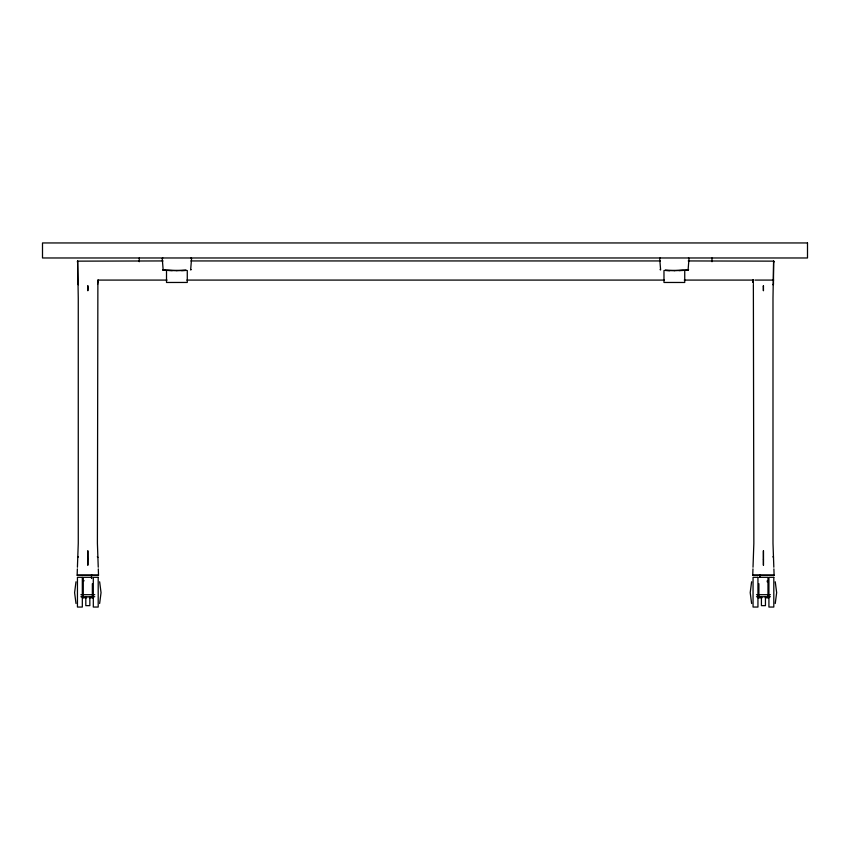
<?xml version="1.0" encoding="UTF-8"?>
<svg xmlns="http://www.w3.org/2000/svg" width="850" height="850" viewBox="0 0 850 850"><rect width="100%" height="100%" fill="white"/><g stroke="black" fill="none" stroke-linecap="round" stroke-linejoin="round"><path stroke-width="1.27" d="M684.739 270.491L684.739 282.476L663.977 282.466L663.977 270.502M753.366 284.453L753.844 543.331L753.015 567.237M91.556 578.478L91.566 574.759L91.588 578.489M87.816 288.288L87.837 285.653L87.837 290.764L87.858 288.288M97.888 284.453L98.037 280.086L167.004 280.086M773.457 284.453L773.617 260.939L772.99 298.159L772.99 543.331L773.829 567.237M98.005 281.212L98.037 279.947L97.92 283.092M98.292 568.884L98.515 575.227L97.559 575.269L77.148 575.227L77.371 568.884M77.424 567.237L78.264 543.331L78.264 298.159L77.637 260.939L77.796 284.453M97.877 284.867L97.41 543.331L98.239 567.237M191.176 269.62L190.634 270.013L191.569 258.368L190.984 257.975M688.628 269.62L688.086 270.013L689.021 258.368L688.447 257.975M773.883 568.884L774.106 575.227L773.181 575.269L752.739 575.227L752.962 568.884M773.872 262.055L773.893 261.439M76.001 581.782L74.598 592.641L76.001 603.5M99.641 603.5L101.044 592.641L99.641 581.782M751.612 581.782L750.21 592.641L751.612 603.5M775.253 603.5L776.656 592.641L775.253 581.782M162.807 257.975L162.233 258.368L163.168 270.013L162.626 269.62M767.199 581.867L767.38 580.709L767.975 580.922L767.412 580.933M77.764 557.451L78.328 556.729M772.916 284.75L773.479 284.027M660.269 257.975L659.685 258.368L660.62 270.013L660.078 269.62M172.252 270.619L167.599 270.385L186.479 270.364M83.874 580.709L83.279 580.922L83.842 580.933M687.554 270.066L688.287 269.992L674.475 270.693M688.287 269.992L684.069 270.353M181.549 270.619L186.192 270.385L176.896 270.693M679.001 270.619L683.655 270.385L665.061 270.385L674.358 270.693M77.531 261.141L163.03 260.939M190.878 260.939L660.376 260.939M688.224 260.939L773.723 261.141M186.904 280.086L664.349 280.086M684.25 280.086L753.217 280.086L753.312 282.891L753.206 279.884L753.249 281.212M754.917 280.086L773.617 280.086M77.148 575.227L98.515 575.227M752.739 575.227L774.106 575.227M91.588 577.309L83.279 577.309L83.279 597.752M759.666 577.309L767.975 577.309L767.975 597.752M80.867 594.692L94.764 594.692M756.489 594.692L770.387 594.692M80.867 596.732L94.764 596.732M756.489 596.732L770.387 596.732M82.323 597.752L86.838 597.752M89.218 597.752L93.309 597.752M757.945 597.752L762.036 597.752M765.351 597.752L768.931 597.752M176.779 270.693L167.078 270.342M664.774 270.364L669.704 270.693M163.827 270.066L165.686 270.236M772.926 556.729L773.489 557.451M77.775 284.027L78.338 284.75M97.336 556.729L97.888 557.451M753.217 279.947L753.334 283.092M77.361 261.439L77.382 262.055M765.446 596.732L765.446 605.646L761.419 605.646L761.419 596.732M758.901 583.706L758.901 597.752M711.992 257.975L711.992 261.726M187.276 270.502L187.276 282.455L166.515 282.476L166.515 270.491M139.262 257.975L139.262 261.726M92.353 583.706L92.353 597.752M89.834 596.732L89.834 605.646L85.808 605.646L85.808 596.732M87.848 559.268L87.826 565.293L87.826 550.715L87.848 559.268M763.438 559.268L763.428 565.293L763.428 550.715L763.438 559.268M759.688 574.759L759.677 577.246L759.688 574.759M763.396 286.726L763.417 290.764L763.417 285.653L763.428 286.726M807.5 242.951L42.5 242.951L42.5 257.975L807.5 257.975L807.5 242.951M82.323 577.309L77.446 577.309L77.446 607.049L82.323 607.049L82.323 577.309M98.196 577.309L93.309 577.309L93.309 607.049L98.196 607.049L98.196 577.309M757.945 577.309L753.058 577.309L753.058 607.049L757.945 607.049L757.945 577.309M773.808 577.309L768.921 577.309L768.921 607.049L773.808 607.049L773.808 577.309M167.184 270.353L162.966 269.992L167.184 270.353"/></g></svg>
